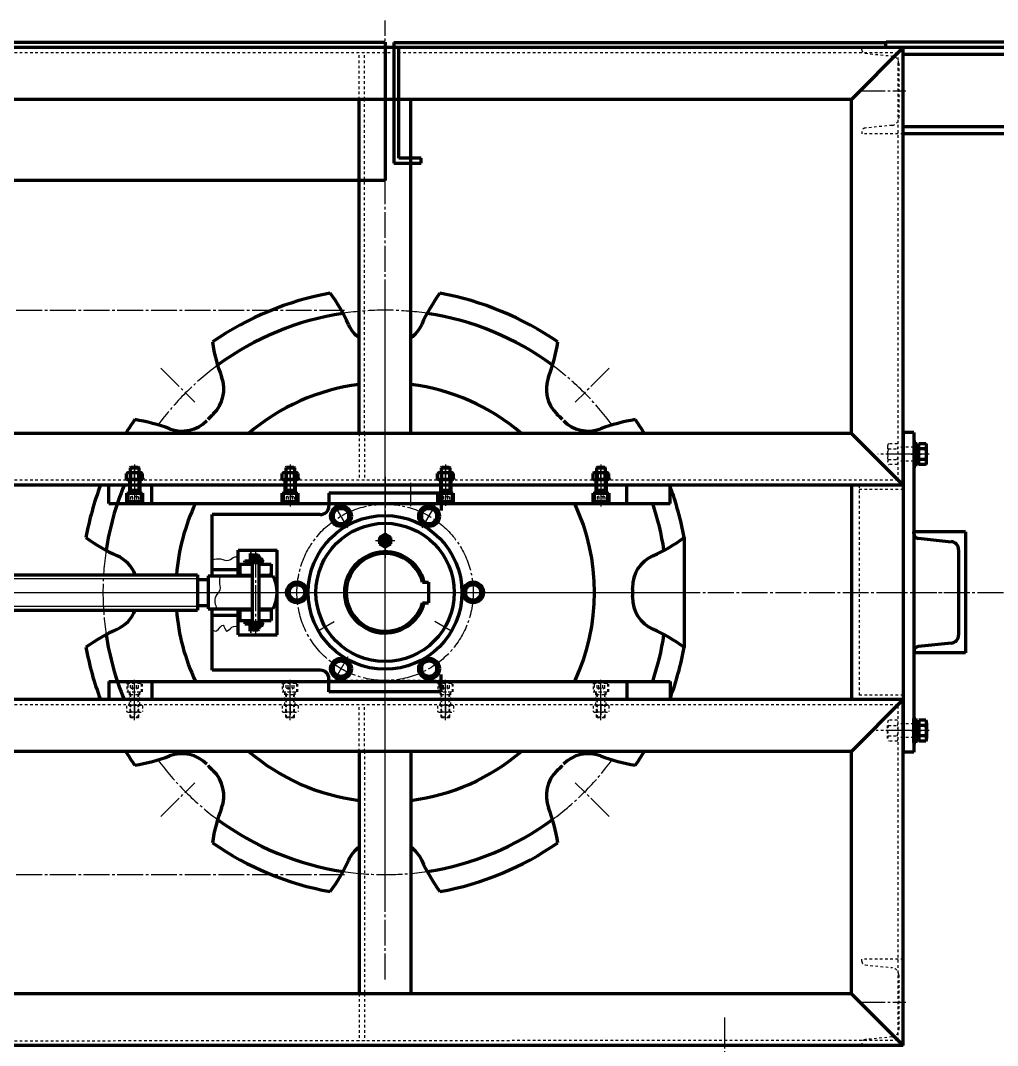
# Model space of a CAD drawing. Header units: millimetres. Extents: x 39335 to 110675, y -13954 to 36506.
# Drawn here: x 76124 to 77255, y 18260 to 19446 of the extents above; entities that cross this region are included whole.
import ezdxf

# ---------------------------------------------------------------- set-up
doc = ezdxf.new("R2010")
doc.units = ezdxf.units.MM
doc.linetypes.add('EB_DASH', pattern=[6, 3, -3])
doc.linetypes.add('EB_DASHDOT', pattern=[39, 30, -3, 3, -3])
for name, color, linetype, lineweight in [('CAXA0', 7, 'Continuous', 70), ('CAXA1', 1, 'EB_DASHDOT', 25), ('CAXA2', 6, 'EB_DASH', 25), ('CAXA3', 7, 'Continuous', 25)]:
    doc.layers.add(name, color=color, linetype=linetype, lineweight=lineweight)

# ---------------------------------------------------------------- blocks, each defined once
blk = doc.blocks.new('CAXBLOCK1', base_point=(11716.2, 1492.6))
at = {"layer": 'CAXA0'}
for p, q in [((11446, 1531), (11446, 1391)), ((11446, 1531), (12016, 1531)), ((12016, 1525), (12016, 1531)), ((11452, 1397), (11452, 1525)), ((12016, 1525), (11452, 1525)), ((11446, 1391), (11478, 1391)), ((11478, 1397), (11452, 1397)), ((11478, 1391), (11478, 1397))]:
    blk.add_line(p, q, dxfattribs=at)
blk = doc.blocks.new('CAXBLOCK2', base_point=(11436, 1525))
at = {"layer": 'CAXA0', "color": 2}
for p, q in [((4932.5, 1531), (11436, 1531)), ((11436, 1531), (11436, 1371)), ((11436, 1371), (5666, 1371))]:
    blk.add_line(p, q, dxfattribs=at)
at = {"layer": 'CAXA2', "color": 2}
blk.add_line((11436, 1525), (4932.5, 1525), dxfattribs=at)
blk = doc.blocks.new('CAXBLOCK6', base_point=(12108, 964.4))
at = {"layer": 'CAXA0'}
for p, q in [((12108, 964.4), (12048, 964.4)), ((12048, 962.7), (12048, 964.4)), ((12108, 964.4), (12108, 824.4)), ((12053.2, 957), (12091.5, 953.1)), ((12100, 943.7), (12100, 845.1)), ((12091.5, 835.6), (12053.2, 831.8)), ((12048, 826), (12048, 824.4)), ((12108, 824.4), (12048, 824.4))]:
    blk.add_line(p, q, dxfattribs=at)
for centre, radius, start, end in [((12053.8, 962.7), 5.8, 180, 264.2894), ((12090.5, 943.7), 9.5, 0, 84.2894), ((12090.5, 845.1), 9.5, 275.7106, 360), ((12053.8, 826), 5.8, 95.7106, 180)]:
    blk.add_arc(centre, radius, start, end, dxfattribs=at)
at = {"layer": 'CAXA1', "linetype": 'EB_DASHDOT', "lineweight": 25}
blk.add_line((12045, 894.4), (12111, 894.4), dxfattribs=at)
blk = doc.blocks.new('CAXBLOCK5', base_point=(11976, 709.4))
at = {"layer": 'CAXA0'}
for p, q in [((12048, 1079.4), (12036, 1079.4)), ((12036, 1079.4), (12036, 709.4)), ((12048, 1079.4), (12048, 709.4)), ((11976, 1018.4), (11976, 770.4)), ((12036, 1018.4), (11976, 1018.4)), ((12036, 770.4), (11976, 770.4)), ((12048, 709.4), (12036, 709.4))]:
    blk.add_line(p, q, dxfattribs=at)
at = {"layer": 'CAXA1', "linetype": 'EB_DASHDOT', "lineweight": 25}
for p, q in [((12058, 1054.4), (12026, 1054.4)), ((12058, 734.4), (12026, 734.4))]:
    blk.add_line(p, q, dxfattribs=at)
at = {"layer": 'CAXA2'}
for p, q in [((12048, 1062.4), (12036, 1062.4)), ((12048, 1046.4), (12036, 1046.4)), ((11985, 1018.4), (11985, 770.4)), ((12036, 1013.4), (11985, 1013.4)), ((12036, 775.4), (11985, 775.4)), ((12048, 742.4), (12036, 742.4)), ((12048, 726.4), (12036, 726.4))]:
    blk.add_line(p, q, dxfattribs=at)
at = {"layer": 'CAXA0'}
blk.add_blockref('CAXBLOCK6', (12108, 964.4), dxfattribs=at)
blk = doc.blocks.new('CAXBLOCK8', base_point=(12048, 1054.4))
at = {"layer": 'CAXA0'}
for p, q in [((12050.5, 1068.4), (12048, 1068.4)), ((12048, 1068.4), (12048, 1040.4)), ((12050.5, 1040.4), (12050.5, 1068.4)), ((12048, 1040.4), (12050.5, 1040.4))]:
    blk.add_line(p, q, dxfattribs=at)
at = {"layer": 'CAXA1', "color": 1, "linetype": 'EB_DASHDOT', "lineweight": 25}
blk.add_line((12045, 1054.4), (12053.5, 1054.4), dxfattribs=at)
blk = doc.blocks.new('CAXBLOCK9', base_point=(12050.5, 1054.4))
at = {"layer": 'CAXA0'}
for p, q in [((12050.5, 1043.7), (12050.5, 1065.1)), ((12050.5, 1065.1), (12054.1, 1065.1)), ((12054.1, 1043.7), (12054.1, 1065.1)), ((12050.5, 1055.3), (12051, 1055.2)), ((12050.5, 1053.5), (12054.1, 1052.5)), ((12051, 1055.2), (12054.1, 1054.4)), ((12050.5, 1043.7), (12054.1, 1043.7))]:
    blk.add_line(p, q, dxfattribs=at)
at = {"layer": 'CAXA1', "linetype": 'EB_DASHDOT', "lineweight": 25}
blk.add_line((12047.5, 1054.4), (12057.1, 1054.4), dxfattribs=at)
blk = doc.blocks.new('CAXBLOCK7', base_point=(12058.1, 1060.5))
at = {"layer": 'CAXA0'}
for p, q in [((12054.1, 1042.3), (12054.1, 1066.5)), ((12062, 1066.5), (12054.1, 1066.5)), ((12062, 1060.5), (12054.1, 1060.5)), ((12062.9, 1045.3), (12062.9, 1063.5)), ((12062, 1048.3), (12054.1, 1048.3)), ((12062, 1042.3), (12054.1, 1042.3))]:
    blk.add_line(p, q, dxfattribs=at)
for centre, radius, start, end in [((12057.3, 1063.5), 5.59, 327.1328, 32.8672), ((12041.9, 1054.4), 21, 343.2213, 16.7787), ((12057.3, 1045.3), 5.59, 327.1328, 32.8672)]:
    blk.add_arc(centre, radius, start, end, dxfattribs=at)
at = {"layer": 'CAXA1', "linetype": 'EB_DASHDOT', "lineweight": 25}
blk.add_line((12065.9, 1054.4), (12021.1, 1054.4), dxfattribs=at)
at = {"layer": 'CAXA0', "linetype": 'EB_DASH', "lineweight": 25}
for name, p in [('CAXBLOCK8', (12048, 1054.4)), ('CAXBLOCK9', (12050.5, 1054.4))]:
    blk.add_blockref(name, p, dxfattribs=at)
blk = doc.blocks.new('CAXBLOCK11', base_point=(12048, 734.4))
at = {"layer": 'CAXA0'}
for p, q in [((12048, 720.4), (12048, 748.4)), ((12048, 748.4), (12050.5, 748.4)), ((12050.5, 748.4), (12050.5, 720.4)), ((12050.5, 720.4), (12048, 720.4))]:
    blk.add_line(p, q, dxfattribs=at)
at = {"layer": 'CAXA1', "color": 1, "linetype": 'EB_DASHDOT', "lineweight": 25}
blk.add_line((12045, 734.4), (12053.5, 734.4), dxfattribs=at)
blk = doc.blocks.new('CAXBLOCK12', base_point=(12050.5, 734.4))
at = {"layer": 'CAXA0'}
for p, q in [((12050.5, 745.1), (12050.5, 723.7)), ((12050.5, 745.1), (12054.1, 745.1)), ((12050.5, 735.3), (12054.1, 736.3)), ((12054.1, 745.1), (12054.1, 723.7)), ((12050.5, 733.5), (12051, 733.6)), ((12050.5, 723.7), (12054.1, 723.7)), ((12051, 733.6), (12054.1, 734.4))]:
    blk.add_line(p, q, dxfattribs=at)
at = {"layer": 'CAXA1', "linetype": 'EB_DASHDOT', "lineweight": 25}
blk.add_line((12047.5, 734.4), (12057.1, 734.4), dxfattribs=at)
blk = doc.blocks.new('CAXBLOCK10', base_point=(12058.1, 728.3))
at = {"layer": 'CAXA0'}
for p, q in [((12054.1, 746.5), (12054.1, 722.3)), ((12062, 746.5), (12054.1, 746.5)), ((12062, 740.5), (12054.1, 740.5)), ((12062.9, 743.5), (12062.9, 725.3)), ((12062, 728.3), (12054.1, 728.3)), ((12062, 722.3), (12054.1, 722.3))]:
    blk.add_line(p, q, dxfattribs=at)
for centre, radius, start, end in [((12057.3, 743.5), 5.59, 327.1328, 32.8672), ((12041.9, 734.4), 21, 343.2213, 16.7787), ((12057.3, 725.3), 5.59, 327.1328, 32.8672)]:
    blk.add_arc(centre, radius, start, end, dxfattribs=at)
at = {"layer": 'CAXA1', "linetype": 'EB_DASHDOT', "lineweight": 25}
blk.add_line((12065.9, 734.4), (12021.1, 734.4), dxfattribs=at)
at = {"layer": 'CAXA0', "linetype": 'EB_DASH', "lineweight": 25}
for name, p in [('CAXBLOCK11', (12048, 734.4)), ('CAXBLOCK12', (12050.5, 734.4))]:
    blk.add_blockref(name, p, dxfattribs=at)
blk = doc.blocks.new('CAXBLOCK4', base_point=(11976, 709.4))
at = {"layer": 'CAXA0', "linetype": 'EB_DASH', "lineweight": 25}
for name, p in [('CAXBLOCK5', (11976, 709.4)), ('CAXBLOCK7', (12058.1, 1060.5)), ('CAXBLOCK10', (12058.1, 728.3))]:
    blk.add_blockref(name, p, dxfattribs=at)
blk = doc.blocks.new('CAXBLOCK3', base_point=(12036, 1054.4))
at = {"layer": 'CAXA0'}
blk.add_blockref('CAXBLOCK4', (11976, 709.4), dxfattribs=at)
blk = doc.blocks.new('CAXBLOCK45', base_point=(11290, 857.9))
at = {"layer": 'CAXA0', "linetype": 'Continuous', "lineweight": 70}
for p, q in [((11273.7, 859.5), (11273.7, 857.9)), ((11273.7, 857.9), (11289.9, 857.9)), ((11282, 856.3), (11288.3, 856.3)), ((11289.9, 857.9), (11291.1, 858.4)), ((11289.9, 857.9), (11291.1, 857.4))]:
    blk.add_line(p, q, dxfattribs=at)
at = {"layer": 'CAXA0'}
for p, q in [((11288.3, 859.5), (11273.7, 859.5)), ((11279.9, 849.4), (11279.9, 855.8)), ((11281.5, 849.4), (11281.5, 855.8)), ((11279.9, 849.4), (11281.5, 849.4))]:
    blk.add_line(p, q, dxfattribs=at)
for radius in [2.1, 0.5]:
    blk.add_arc((11282, 855.8), radius, 90, 180, dxfattribs=at)
at = {"layer": 'CAXA0', "linetype": 'Continuous', "lineweight": 70}
for centre, radius, start, end in [((11288.3, 863.6), 4.15, 270, 294.5133), ((11288.3, 852.1), 4.15, 65.4867, 90), ((11291.6, 857.9), 2.55, 230.7305, 129.2695), ((11291.6, 857.9), 2.55, 230.7305, 129.2695), ((11291.6, 857.9), 0.68, 225, 135)]:
    blk.add_arc(centre, radius, start, end, dxfattribs=at)
at = {"layer": 'CAXA1'}
for p, q in [((11296.1, 857.9), (11289, 857.9)), ((11291.6, 853.3), (11291.6, 862.4))]:
    blk.add_line(p, q, dxfattribs=at)
blk = doc.blocks.new('CAXBLOCK46', base_point=(11290, 930.9))
at = {"layer": 'CAXA0'}
for p, q in [((11279.9, 939.3), (11279.9, 933)), ((11279.9, 939.3), (11281.5, 939.3)), ((11281.5, 939.3), (11281.5, 933)), ((11288.3, 929.3), (11273.7, 929.3))]:
    blk.add_line(p, q, dxfattribs=at)
at = {"layer": 'CAXA0', "linetype": 'Continuous', "lineweight": 70}
for p, q in [((11273.7, 929.3), (11273.7, 930.9)), ((11273.7, 930.9), (11289.9, 930.9)), ((11282, 932.5), (11288.3, 932.5)), ((11289.9, 930.9), (11291.1, 931.4)), ((11289.9, 930.9), (11291.1, 930.4))]:
    blk.add_line(p, q, dxfattribs=at)
at = {"layer": 'CAXA0'}
for radius in [2.1, 0.5]:
    blk.add_arc((11282, 933), radius, 180, 270, dxfattribs=at)
at = {"layer": 'CAXA0', "linetype": 'Continuous', "lineweight": 70}
for centre, radius, start, end in [((11288.3, 936.6), 4.15, 270, 294.5133), ((11288.3, 925.1), 4.15, 65.4867, 90), ((11291.6, 930.9), 2.55, 230.7305, 129.2695), ((11291.6, 930.9), 2.55, 230.7305, 129.2695), ((11291.6, 930.9), 0.68, 225, 135)]:
    blk.add_arc(centre, radius, start, end, dxfattribs=at)
at = {"layer": 'CAXA1'}
for p, q in [((11296.1, 930.9), (11289, 930.9)), ((11291.6, 935.4), (11291.6, 926.3))]:
    blk.add_line(p, q, dxfattribs=at)
blk = doc.blocks.new('CAXBLOCK48', base_point=(11146, 1009.4))
at = {"layer": 'CAXA0'}
for p, q in [((11141.8, 1039.4), (11141, 1038.6)), ((11141, 1038.6), (11151, 1038.6)), ((11141, 1038.6), (11141, 1009.4)), ((11141.8, 1039.4), (11150.3, 1039.4)), ((11150.3, 1039.4), (11151, 1038.6)), ((11151, 1038.6), (11151, 1009.4)), ((11153.9, 1009.4), (11138.1, 1009.4)), ((11138.1, 1009.4), (11138.1, 1001.3)), ((11151, 1012.4), (11141, 1012.4)), ((11153.9, 1001.3), (11153.9, 1009.4)), ((11139.7, 999.8), (11152.3, 999.8))]:
    blk.add_line(p, q, dxfattribs=at)
for centre, start, end in [((11139.7, 1001.3), 180, 270), ((11152.3, 1001.3), 270, 0)]:
    blk.add_arc(centre, 1.57, start, end, dxfattribs=at)
at = {"layer": 'CAXA1'}
blk.add_line((11146, 1042.4), (11146, 996.8), dxfattribs=at)
at = {"layer": 'CAXA2'}
for p, q in [((11141.4, 1004.8), (11146, 1007.4)), ((11141.4, 1004.8), (11141.4, 999.8)), ((11143.7, 1004.8), (11143.7, 999.8)), ((11150.6, 1004.8), (11146, 1007.4)), ((11148.3, 1004.8), (11148.3, 999.8)), ((11150.6, 1004.8), (11150.6, 999.8))]:
    blk.add_line(p, q, dxfattribs=at)
for centre, radius, start, end in [((11142.5, 1002.4), 2.58, 63.4349, 116.5651), ((11146, 996), 9.07, 75.2529, 104.7471), ((11149.5, 1002.4), 2.58, 63.4349, 116.5651)]:
    blk.add_arc(centre, radius, start, end, dxfattribs=at)
at = {"layer": 'CAXA3'}
for p, q in [((11141.8, 1039.4), (11141.8, 1012.4)), ((11150.3, 1039.4), (11150.3, 1012.4)), ((11141.8, 1012.4), (11141, 1011.1)), ((11150.3, 1012.4), (11151, 1011.1))]:
    blk.add_line(p, q, dxfattribs=at)
blk = doc.blocks.new('CAXBLOCK49', base_point=(11146, 1024.9))
at = {"layer": 'CAXA0'}
for p, q in [((11136.8, 1025.6), (11136.8, 1032.2)), ((11152.9, 1032.9), (11139.1, 1032.9)), ((11141.4, 1032.2), (11141.4, 1025.6)), ((11150.6, 1032.2), (11150.6, 1025.6)), ((11155.2, 1025.6), (11155.2, 1032.2)), ((11152.9, 1024.9), (11139.1, 1024.9))]:
    blk.add_line(p, q, dxfattribs=at)
for centre, radius, start, end in [((11139.1, 1028.9), 4.02, 54.97, 125.03), ((11146, 1017.9), 15, 72.0661, 107.9339), ((11152.9, 1028.9), 4.02, 54.97, 125.03), ((11139.1, 1028.9), 4.02, 234.97, 305.03), ((11146, 1039.9), 15, 252.0661, 287.9339), ((11152.9, 1028.9), 4.02, 234.97, 305.03)]:
    blk.add_arc(centre, radius, start, end, dxfattribs=at)
at = {"layer": 'CAXA1', "linetype": 'EB_DASHDOT', "lineweight": 25}
blk.add_line((11146, 1024.2), (11146, 1035.9), dxfattribs=at)
blk = doc.blocks.new('CAXBLOCK50', base_point=(11326, 1009.4))
at = {"layer": 'CAXA0'}
for p, q in [((11321.8, 1039.4), (11321, 1038.6)), ((11321, 1038.6), (11331, 1038.6)), ((11321, 1038.6), (11321, 1009.4)), ((11321.8, 1039.4), (11330.3, 1039.4)), ((11330.3, 1039.4), (11331, 1038.6)), ((11331, 1038.6), (11331, 1009.4)), ((11333.9, 1009.4), (11318.1, 1009.4)), ((11318.1, 1009.4), (11318.1, 1001.3)), ((11331, 1012.4), (11321, 1012.4)), ((11333.9, 1001.3), (11333.9, 1009.4)), ((11319.7, 999.8), (11332.3, 999.8))]:
    blk.add_line(p, q, dxfattribs=at)
for centre, start, end in [((11319.7, 1001.3), 180, 270), ((11332.3, 1001.3), 270, 0)]:
    blk.add_arc(centre, 1.57, start, end, dxfattribs=at)
at = {"layer": 'CAXA1'}
blk.add_line((11326, 1042.4), (11326, 996.8), dxfattribs=at)
at = {"layer": 'CAXA2'}
for p, q in [((11321.4, 1004.8), (11326, 1007.4)), ((11321.4, 1004.8), (11321.4, 999.8)), ((11323.7, 1004.8), (11323.7, 999.8)), ((11330.6, 1004.8), (11326, 1007.4)), ((11328.3, 1004.8), (11328.3, 999.8)), ((11330.6, 1004.8), (11330.6, 999.8))]:
    blk.add_line(p, q, dxfattribs=at)
for centre, radius, start, end in [((11322.5, 1002.4), 2.58, 63.4349, 116.5651), ((11326, 996), 9.07, 75.2529, 104.7471), ((11329.5, 1002.4), 2.58, 63.4349, 116.5651)]:
    blk.add_arc(centre, radius, start, end, dxfattribs=at)
at = {"layer": 'CAXA3'}
for p, q in [((11321.8, 1039.4), (11321.8, 1012.4)), ((11330.3, 1039.4), (11330.3, 1012.4)), ((11321.8, 1012.4), (11321, 1011.1)), ((11330.3, 1012.4), (11331, 1011.1))]:
    blk.add_line(p, q, dxfattribs=at)
blk = doc.blocks.new('CAXBLOCK51', base_point=(11326, 1024.9))
at = {"layer": 'CAXA0'}
for p, q in [((11316.8, 1025.6), (11316.8, 1032.2)), ((11332.9, 1032.9), (11319.1, 1032.9)), ((11321.4, 1032.2), (11321.4, 1025.6)), ((11330.6, 1032.2), (11330.6, 1025.6)), ((11335.2, 1025.6), (11335.2, 1032.2)), ((11332.9, 1024.9), (11319.1, 1024.9))]:
    blk.add_line(p, q, dxfattribs=at)
for centre, radius, start, end in [((11319.1, 1028.9), 4.02, 54.97, 125.03), ((11326, 1017.9), 15, 72.0661, 107.9339), ((11332.9, 1028.9), 4.02, 54.97, 125.03), ((11319.1, 1028.9), 4.02, 234.97, 305.03), ((11326, 1039.9), 15, 252.0661, 287.9339), ((11332.9, 1028.9), 4.02, 234.97, 305.03)]:
    blk.add_arc(centre, radius, start, end, dxfattribs=at)
at = {"layer": 'CAXA1', "linetype": 'EB_DASHDOT', "lineweight": 25}
blk.add_line((11326, 1024.2), (11326, 1035.9), dxfattribs=at)
blk = doc.blocks.new('CAXBLOCK52', base_point=(11506, 1009.4))
at = {"layer": 'CAXA0'}
for p, q in [((11501.8, 1039.4), (11501, 1038.6)), ((11501, 1038.6), (11511, 1038.6)), ((11501, 1038.6), (11501, 1009.4)), ((11501.8, 1039.4), (11510.3, 1039.4)), ((11510.3, 1039.4), (11511, 1038.6)), ((11511, 1038.6), (11511, 1009.4)), ((11513.9, 1009.4), (11498.1, 1009.4)), ((11498.1, 1009.4), (11498.1, 1001.3)), ((11511, 1012.4), (11501, 1012.4)), ((11513.9, 1001.3), (11513.9, 1009.4)), ((11499.7, 999.8), (11512.3, 999.8))]:
    blk.add_line(p, q, dxfattribs=at)
for centre, start, end in [((11499.7, 1001.3), 180, 270), ((11512.3, 1001.3), 270, 0)]:
    blk.add_arc(centre, 1.57, start, end, dxfattribs=at)
at = {"layer": 'CAXA1'}
blk.add_line((11506, 1042.4), (11506, 996.8), dxfattribs=at)
at = {"layer": 'CAXA2'}
for p, q in [((11501.4, 1004.8), (11506, 1007.4)), ((11501.4, 1004.8), (11501.4, 999.8)), ((11503.7, 1004.8), (11503.7, 999.8)), ((11510.6, 1004.8), (11506, 1007.4)), ((11508.3, 1004.8), (11508.3, 999.8)), ((11510.6, 1004.8), (11510.6, 999.8))]:
    blk.add_line(p, q, dxfattribs=at)
for centre, radius, start, end in [((11502.5, 1002.4), 2.58, 63.4349, 116.5651), ((11506, 996), 9.07, 75.2529, 104.7471), ((11509.5, 1002.4), 2.58, 63.4349, 116.5651)]:
    blk.add_arc(centre, radius, start, end, dxfattribs=at)
at = {"layer": 'CAXA3'}
for p, q in [((11501.8, 1039.4), (11501.8, 1012.4)), ((11510.3, 1039.4), (11510.3, 1012.4)), ((11501.8, 1012.4), (11501, 1011.1)), ((11510.3, 1012.4), (11511, 1011.1))]:
    blk.add_line(p, q, dxfattribs=at)
blk = doc.blocks.new('CAXBLOCK53', base_point=(11506, 1024.9))
at = {"layer": 'CAXA0'}
for p, q in [((11496.8, 1025.6), (11496.8, 1032.2)), ((11512.9, 1032.9), (11499.1, 1032.9)), ((11501.4, 1032.2), (11501.4, 1025.6)), ((11510.6, 1032.2), (11510.6, 1025.6)), ((11515.2, 1025.6), (11515.2, 1032.2)), ((11512.9, 1024.9), (11499.1, 1024.9))]:
    blk.add_line(p, q, dxfattribs=at)
for centre, radius, start, end in [((11499.1, 1028.9), 4.02, 54.97, 125.03), ((11506, 1017.9), 15, 72.0661, 107.9339), ((11512.9, 1028.9), 4.02, 54.97, 125.03), ((11499.1, 1028.9), 4.02, 234.97, 305.03), ((11506, 1039.9), 15, 252.0661, 287.9339), ((11512.9, 1028.9), 4.02, 234.97, 305.03)]:
    blk.add_arc(centre, radius, start, end, dxfattribs=at)
at = {"layer": 'CAXA1', "linetype": 'EB_DASHDOT', "lineweight": 25}
blk.add_line((11506, 1024.2), (11506, 1035.9), dxfattribs=at)
blk = doc.blocks.new('CAXBLOCK54', base_point=(11686, 1009.4))
at = {"layer": 'CAXA0'}
for p, q in [((11681.8, 1039.4), (11681, 1038.6)), ((11681, 1038.6), (11691, 1038.6)), ((11681, 1038.6), (11681, 1009.4)), ((11681.8, 1039.4), (11690.3, 1039.4)), ((11690.3, 1039.4), (11691, 1038.6)), ((11691, 1038.6), (11691, 1009.4)), ((11693.9, 1009.4), (11678.1, 1009.4)), ((11678.1, 1009.4), (11678.1, 1001.3)), ((11691, 1012.4), (11681, 1012.4)), ((11693.9, 1001.3), (11693.9, 1009.4)), ((11679.7, 999.8), (11692.3, 999.8))]:
    blk.add_line(p, q, dxfattribs=at)
for centre, start, end in [((11679.7, 1001.3), 180, 270), ((11692.3, 1001.3), 270, 0)]:
    blk.add_arc(centre, 1.57, start, end, dxfattribs=at)
at = {"layer": 'CAXA1'}
blk.add_line((11686, 1042.4), (11686, 996.8), dxfattribs=at)
at = {"layer": 'CAXA2'}
for p, q in [((11681.4, 1004.8), (11686, 1007.4)), ((11681.4, 1004.8), (11681.4, 999.8)), ((11683.7, 1004.8), (11683.7, 999.8)), ((11690.6, 1004.8), (11686, 1007.4)), ((11688.3, 1004.8), (11688.3, 999.8)), ((11690.6, 1004.8), (11690.6, 999.8))]:
    blk.add_line(p, q, dxfattribs=at)
for centre, radius, start, end in [((11682.5, 1002.4), 2.58, 63.4349, 116.5651), ((11686, 996), 9.07, 75.2529, 104.7471), ((11689.5, 1002.4), 2.58, 63.4349, 116.5651)]:
    blk.add_arc(centre, radius, start, end, dxfattribs=at)
at = {"layer": 'CAXA3'}
for p, q in [((11681.8, 1039.4), (11681.8, 1012.4)), ((11690.3, 1039.4), (11690.3, 1012.4)), ((11681.8, 1012.4), (11681, 1011.1)), ((11690.3, 1012.4), (11691, 1011.1))]:
    blk.add_line(p, q, dxfattribs=at)
blk = doc.blocks.new('CAXBLOCK55', base_point=(11686, 1024.9))
at = {"layer": 'CAXA0'}
for p, q in [((11676.8, 1025.6), (11676.8, 1032.2)), ((11692.9, 1032.9), (11679.1, 1032.9)), ((11681.4, 1032.2), (11681.4, 1025.6)), ((11690.6, 1032.2), (11690.6, 1025.6)), ((11695.2, 1025.6), (11695.2, 1032.2)), ((11692.9, 1024.9), (11679.1, 1024.9))]:
    blk.add_line(p, q, dxfattribs=at)
for centre, radius, start, end in [((11679.1, 1028.9), 4.02, 54.97, 125.03), ((11686, 1017.9), 15, 72.0661, 107.9339), ((11692.9, 1028.9), 4.02, 54.97, 125.03), ((11679.1, 1028.9), 4.02, 234.97, 305.03), ((11686, 1039.9), 15, 252.0661, 287.9339), ((11692.9, 1028.9), 4.02, 234.97, 305.03)]:
    blk.add_arc(centre, radius, start, end, dxfattribs=at)
at = {"layer": 'CAXA1', "linetype": 'EB_DASHDOT', "lineweight": 25}
blk.add_line((11686, 1024.2), (11686, 1035.9), dxfattribs=at)
blk = doc.blocks.new('CAXBLOCK47', base_point=(11116, 997.4))
at = {"layer": 'CAXA0', "linetype": 'Continuous', "lineweight": 25}
for points in [[(11135.8, 1024.9), (11136.2, 1024.9), (11136.8, 1025.6), (11136.8, 1026.1)], [(11139.1, 1024.9), (11136.2, 1024.9), (11136.8, 1025.6), (11137.9, 1025.1)], [(11152.9, 1024.9), (11155.8, 1024.9), (11155.2, 1025.6), (11154.1, 1025.1)], [(11156.2, 1024.9), (11155.8, 1024.9), (11155.2, 1025.6), (11155.2, 1026.1)], [(11315.6, 1024.9), (11316.2, 1024.9), (11316.8, 1025.6), (11316.8, 1026.5)], [(11319.1, 1024.9), (11316.2, 1024.9), (11316.8, 1025.6), (11317.9, 1025.1)], [(11332.9, 1024.9), (11335.8, 1024.9), (11335.2, 1025.6), (11334.1, 1025.1)], [(11336.4, 1024.9), (11335.8, 1024.9), (11335.2, 1025.6), (11335.2, 1026.5)], [(11495.8, 1024.9), (11496.2, 1024.9), (11496.8, 1025.6), (11496.8, 1026.2)], [(11499.1, 1024.9), (11496.2, 1024.9), (11496.8, 1025.6), (11497.9, 1025.1)], [(11512.9, 1024.9), (11515.8, 1024.9), (11515.2, 1025.6), (11514.1, 1025.1)], [(11516.2, 1024.9), (11515.8, 1024.9), (11515.2, 1025.6), (11515.2, 1026.2)], [(11675.6, 1024.9), (11676.2, 1024.9), (11676.8, 1025.6), (11676.8, 1026.5)], [(11679.1, 1024.9), (11676.2, 1024.9), (11676.8, 1025.6), (11677.9, 1025.1)], [(11692.9, 1024.9), (11695.8, 1024.9), (11695.2, 1025.6), (11694.1, 1025.1)], [(11696.4, 1024.9), (11695.8, 1024.9), (11695.2, 1025.6), (11695.2, 1026.5)]]:
    blk.add_hatch(color=256, dxfattribs=at).paths.add_polyline_path(points, flags=0)
at = {"layer": 'CAXA0'}
for p, q in [((11136.8, 1026.1), (11135.8, 1024.9)), ((11140, 1024.9), (11140, 1009.4)), ((11152, 1024.9), (11152, 1009.4)), ((11155.2, 1026.1), (11156.2, 1024.9)), ((11316.8, 1026.5), (11315.6, 1024.9)), ((11320, 1024.9), (11320, 1009.4)), ((11332, 1024.9), (11332, 1009.4)), ((11335.2, 1026.5), (11336.4, 1024.9)), ((11496.8, 1026.2), (11495.8, 1024.9)), ((11500, 1024.9), (11500, 1009.4)), ((11512, 1024.9), (11512, 1009.4)), ((11515.2, 1026.2), (11516.2, 1024.9)), ((11676.8, 1026.5), (11675.6, 1024.9)), ((11680, 1024.9), (11680, 1009.4)), ((11692, 1024.9), (11692, 1009.4)), ((11695.2, 1026.5), (11696.4, 1024.9)), ((11137, 1009.4), (11155, 1009.4)), ((11137, 997.4), (11137, 1009.4)), ((11155, 1009.4), (11155, 997.4)), ((11317, 1009.4), (11335, 1009.4)), ((11317, 997.4), (11317, 1009.4)), ((11335, 1009.4), (11335, 997.4)), ((11497, 1009.4), (11515, 1009.4)), ((11497, 997.4), (11497, 1009.4)), ((11515, 1009.4), (11515, 997.4)), ((11677, 1009.4), (11695, 1009.4)), ((11677, 997.4), (11677, 1009.4)), ((11695, 1009.4), (11695, 997.4))]:
    blk.add_line(p, q, dxfattribs=at)
at = {"layer": 'CAXA1'}
for p, q in [((11146, 1042.4), (11146, 996.8)), ((11146, 746.4), (11146, 792)), ((11326, 746.4), (11326, 792)), ((11506, 746.4), (11506, 792)), ((11686, 746.4), (11686, 792))]:
    blk.add_line(p, q, dxfattribs=at)
at = {"layer": 'CAXA1', "linetype": 'EB_DASHDOT', "lineweight": 25}
for p, q in [((11146, 1024.2), (11146, 1035.9)), ((11146, 1031.4), (11146, 995.4)), ((11326, 1027.9), (11326, 993.9)), ((11506, 1027.9), (11506, 994.5)), ((11686, 1027.9), (11686, 993.7)), ((11146, 757.4), (11146, 793.4)), ((11326, 757.4), (11326, 793.4)), ((11506, 757.4), (11506, 793.4)), ((11686, 757.4), (11686, 793.4)), ((11146, 764.6), (11146, 752.9)), ((11326, 764.6), (11326, 752.9)), ((11506, 764.6), (11506, 752.9)), ((11686, 764.6), (11686, 752.9))]:
    blk.add_line(p, q, dxfattribs=at)
at = {"layer": 'CAXA2', "color": 4}
for p, q in [((11137, 791.4), (11137, 779.4)), ((11138.1, 787.5), (11138.1, 779.4)), ((11152.3, 789), (11139.7, 789)), ((11153.9, 779.4), (11153.9, 787.5)), ((11155, 779.4), (11155, 791.4)), ((11317, 791.4), (11317, 779.4)), ((11318.1, 787.5), (11318.1, 779.4)), ((11332.3, 789), (11319.7, 789)), ((11333.9, 779.4), (11333.9, 787.5)), ((11335, 779.4), (11335, 791.4)), ((11497, 791.4), (11497, 779.4)), ((11498.1, 787.5), (11498.1, 779.4)), ((11512.3, 789), (11499.7, 789)), ((11513.9, 779.4), (11513.9, 787.5)), ((11515, 779.4), (11515, 791.4)), ((11677, 791.4), (11677, 779.4)), ((11678.1, 787.5), (11678.1, 779.4)), ((11692.3, 789), (11679.7, 789)), ((11693.9, 779.4), (11693.9, 787.5)), ((11695, 779.4), (11695, 791.4)), ((11137, 779.4), (11155, 779.4)), ((11138.1, 779.4), (11153.9, 779.4)), ((11140, 763.9), (11140, 779.4)), ((11141, 750.1), (11141, 779.4)), ((11141.8, 776.4), (11141, 777.7)), ((11141, 776.4), (11151, 776.4)), ((11141.8, 749.4), (11141.8, 776.4)), ((11150.3, 776.4), (11151, 777.7)), ((11150.3, 749.4), (11150.3, 776.4)), ((11151, 750.1), (11151, 779.4)), ((11152, 763.9), (11152, 779.4)), ((11317, 779.4), (11335, 779.4)), ((11318.1, 779.4), (11333.9, 779.4)), ((11320, 763.9), (11320, 779.4)), ((11321, 750.1), (11321, 779.4)), ((11321.8, 776.4), (11321, 777.7)), ((11321, 776.4), (11331, 776.4)), ((11321.8, 749.4), (11321.8, 776.4)), ((11330.3, 776.4), (11331, 777.7)), ((11330.3, 749.4), (11330.3, 776.4)), ((11331, 750.1), (11331, 779.4)), ((11332, 763.9), (11332, 779.4)), ((11497, 779.4), (11515, 779.4)), ((11498.1, 779.4), (11513.9, 779.4)), ((11500, 763.9), (11500, 779.4)), ((11501, 750.1), (11501, 779.4)), ((11501.8, 776.4), (11501, 777.7)), ((11501, 776.4), (11511, 776.4)), ((11501.8, 749.4), (11501.8, 776.4)), ((11510.3, 776.4), (11511, 777.7)), ((11510.3, 749.4), (11510.3, 776.4)), ((11511, 750.1), (11511, 779.4)), ((11512, 763.9), (11512, 779.4)), ((11677, 779.4), (11695, 779.4)), ((11678.1, 779.4), (11693.9, 779.4)), ((11680, 763.9), (11680, 779.4)), ((11681, 750.1), (11681, 779.4)), ((11681.8, 776.4), (11681, 777.7)), ((11681, 776.4), (11691, 776.4)), ((11681.8, 749.4), (11681.8, 776.4)), ((11690.3, 776.4), (11691, 777.7)), ((11690.3, 749.4), (11690.3, 776.4)), ((11691, 750.1), (11691, 779.4)), ((11692, 763.9), (11692, 779.4)), ((11136.8, 763.2), (11136.8, 756.6)), ((11139.1, 763.9), (11152.9, 763.9)), ((11141.4, 756.6), (11141.4, 763.2)), ((11150.6, 756.6), (11150.6, 763.2)), ((11155.2, 763.2), (11155.2, 756.6)), ((11316.8, 763.2), (11316.8, 756.6)), ((11319.1, 763.9), (11332.9, 763.9)), ((11321.4, 756.6), (11321.4, 763.2)), ((11330.6, 756.6), (11330.6, 763.2)), ((11335.2, 763.2), (11335.2, 756.6)), ((11496.8, 763.2), (11496.8, 756.6)), ((11499.1, 763.9), (11512.9, 763.9)), ((11501.4, 756.6), (11501.4, 763.2)), ((11510.6, 756.6), (11510.6, 763.2)), ((11515.2, 763.2), (11515.2, 756.6)), ((11676.8, 763.2), (11676.8, 756.6)), ((11679.1, 763.9), (11692.9, 763.9)), ((11681.4, 756.6), (11681.4, 763.2)), ((11690.6, 756.6), (11690.6, 763.2)), ((11695.2, 763.2), (11695.2, 756.6)), ((11139.1, 755.9), (11152.9, 755.9)), ((11151, 750.1), (11141, 750.1)), ((11141.8, 749.4), (11141, 750.1)), ((11150.3, 749.4), (11141.8, 749.4)), ((11150.3, 749.4), (11151, 750.1)), ((11319.1, 755.9), (11332.9, 755.9)), ((11331, 750.1), (11321, 750.1)), ((11321.8, 749.4), (11321, 750.1)), ((11330.3, 749.4), (11321.8, 749.4)), ((11330.3, 749.4), (11331, 750.1)), ((11499.1, 755.9), (11512.9, 755.9)), ((11511, 750.1), (11501, 750.1)), ((11501.8, 749.4), (11501, 750.1)), ((11510.3, 749.4), (11501.8, 749.4)), ((11510.3, 749.4), (11511, 750.1)), ((11679.1, 755.9), (11692.9, 755.9)), ((11691, 750.1), (11681, 750.1)), ((11681.8, 749.4), (11681, 750.1)), ((11690.3, 749.4), (11681.8, 749.4)), ((11690.3, 749.4), (11691, 750.1))]:
    blk.add_line(p, q, dxfattribs=at)
at = {"layer": 'CAXA2'}
for p, q in [((11141.4, 784), (11141.4, 789)), ((11141.4, 784), (11146, 781.4)), ((11143.7, 784), (11143.7, 789)), ((11150.6, 784), (11146, 781.4)), ((11148.3, 784), (11148.3, 789)), ((11150.6, 784), (11150.6, 789)), ((11321.4, 784), (11321.4, 789)), ((11321.4, 784), (11326, 781.4)), ((11323.7, 784), (11323.7, 789)), ((11330.6, 784), (11326, 781.4)), ((11328.3, 784), (11328.3, 789)), ((11330.6, 784), (11330.6, 789)), ((11501.4, 784), (11501.4, 789)), ((11501.4, 784), (11506, 781.4)), ((11503.7, 784), (11503.7, 789)), ((11510.6, 784), (11506, 781.4)), ((11508.3, 784), (11508.3, 789)), ((11510.6, 784), (11510.6, 789)), ((11681.4, 784), (11681.4, 789)), ((11681.4, 784), (11686, 781.4)), ((11683.7, 784), (11683.7, 789)), ((11690.6, 784), (11686, 781.4)), ((11688.3, 784), (11688.3, 789)), ((11690.6, 784), (11690.6, 789))]:
    blk.add_line(p, q, dxfattribs=at)
at = {"layer": 'CAXA2', "color": 4}
for centre, radius, start, end in [((11139.7, 787.5), 1.57, 90, 180), ((11152.3, 787.5), 1.57, 0, 90), ((11319.7, 787.5), 1.57, 90, 180), ((11332.3, 787.5), 1.57, 0, 90), ((11499.7, 787.5), 1.57, 90, 180), ((11512.3, 787.5), 1.57, 0, 90), ((11679.7, 787.5), 1.57, 90, 180), ((11692.3, 787.5), 1.57, 0, 90), ((11139.1, 759.9), 4.02, 54.97, 125.03), ((11146, 748.9), 15, 72.0661, 107.9339), ((11152.9, 759.9), 4.02, 54.97, 125.03), ((11319.1, 759.9), 4.02, 54.97, 125.03), ((11326, 748.9), 15, 72.0661, 107.9339), ((11332.9, 759.9), 4.02, 54.97, 125.03), ((11499.1, 759.9), 4.02, 54.97, 125.03), ((11506, 748.9), 15, 72.0661, 107.9339), ((11512.9, 759.9), 4.02, 54.97, 125.03), ((11679.1, 759.9), 4.02, 54.97, 125.03), ((11686, 748.9), 15, 72.0661, 107.9339), ((11692.9, 759.9), 4.02, 54.97, 125.03), ((11139.1, 759.9), 4.02, 234.97, 305.03), ((11146, 770.9), 15, 252.0661, 287.9339), ((11152.9, 759.9), 4.02, 234.97, 305.03), ((11319.1, 759.9), 4.02, 234.97, 305.03), ((11326, 770.9), 15, 252.0661, 287.9339), ((11332.9, 759.9), 4.02, 234.97, 305.03), ((11499.1, 759.9), 4.02, 234.97, 305.03), ((11506, 770.9), 15, 252.0661, 287.9339), ((11512.9, 759.9), 4.02, 234.97, 305.03), ((11679.1, 759.9), 4.02, 234.97, 305.03), ((11686, 770.9), 15, 252.0661, 287.9339), ((11692.9, 759.9), 4.02, 234.97, 305.03)]:
    blk.add_arc(centre, radius, start, end, dxfattribs=at)
at = {"layer": 'CAXA2'}
for centre, radius, start, end in [((11142.5, 786.3), 2.58, 243.4349, 296.5651), ((11146, 792.8), 9.07, 255.2529, 284.7471), ((11149.5, 786.3), 2.58, 243.4349, 296.5651), ((11322.5, 786.3), 2.58, 243.4349, 296.5651), ((11326, 792.8), 9.07, 255.2529, 284.7471), ((11329.5, 786.3), 2.58, 243.4349, 296.5651), ((11502.5, 786.3), 2.58, 243.4349, 296.5651), ((11506, 792.8), 9.07, 255.2529, 284.7471), ((11509.5, 786.3), 2.58, 243.4349, 296.5651), ((11682.5, 786.3), 2.58, 243.4349, 296.5651), ((11686, 792.8), 9.07, 255.2529, 284.7471), ((11689.5, 786.3), 2.58, 243.4349, 296.5651)]:
    blk.add_arc(centre, radius, start, end, dxfattribs=at)
at = {"layer": 'CAXA3', "linetype": 'Continuous', "lineweight": 25}
for p, q in [((11136.8, 1025.6), (11136.2, 1024.9)), ((11155.2, 1025.6), (11155.8, 1024.9)), ((11316.8, 1025.6), (11316.2, 1024.9)), ((11335.2, 1025.6), (11335.8, 1024.9)), ((11496.8, 1025.6), (11496.2, 1024.9)), ((11515.2, 1025.6), (11515.8, 1024.9)), ((11676.8, 1025.6), (11676.2, 1024.9)), ((11695.2, 1025.6), (11695.8, 1024.9))]:
    blk.add_line(p, q, dxfattribs=at)
at = {"layer": 'CAXA0', "linetype": 'Continuous', "lineweight": 25}
for name, p in [('CAXBLOCK49', (11146, 1024.9)), ('CAXBLOCK51', (11326, 1024.9)), ('CAXBLOCK53', (11506, 1024.9)), ('CAXBLOCK55', (11686, 1024.9))]:
    blk.add_blockref(name, p, dxfattribs=at)
at = {"layer": 'CAXA0'}
for name, p in [('CAXBLOCK48', (11146, 1009.4)), ('CAXBLOCK50', (11326, 1009.4)), ('CAXBLOCK52', (11506, 1009.4)), ('CAXBLOCK54', (11686, 1009.4))]:
    blk.add_blockref(name, p, dxfattribs=at)
blk = doc.blocks.new('CAXBLOCK34', base_point=(-8741, 6119.1))
at = {"layer": 'CAXA0'}
for p, q in [((12036, 1525), (10836, 1525)), ((11976, 1465), (12036, 1525)), ((12036, 1018.4), (12036, 1525)), ((11976, 1465), (10896, 1465)), ((11406, 1078.4), (11406, 1465)), ((11466, 1078.4), (11466, 1465)), ((11976, 1078.4), (11976, 1465)), ((11976, 1078.4), (10896, 1078.4)), ((11976, 1078.4), (12036, 1018.4)), ((12036, 1018.4), (10896, 1018.4)), ((11116, 997.4), (11116, 1018.4)), ((11501, 1009.4), (11371, 1009.4)), ((11371, 1009.4), (11371, 994.4)), ((11501, 1009.4), (11501, 989.3)), ((11716, 997.4), (11716, 1018.4)), ((11116, 997.4), (11716, 997.4)), ((11385, 993.1), (11376, 987.9)), ((11376, 987.9), (11376, 977.5)), ((11394, 987.9), (11385, 993.1)), ((11394, 977.5), (11394, 987.9)), ((11487, 993.1), (11478, 987.9)), ((11478, 987.9), (11478, 977.5)), ((11496, 987.9), (11487, 993.1)), ((11496, 977.5), (11496, 987.9)), ((11361, 984.4), (11236, 984.4)), ((11236, 913.4), (11236, 984.4)), ((11376, 977.5), (11385, 972.3)), ((11385, 972.3), (11394, 977.5)), ((11478, 977.5), (11487, 972.3)), ((11487, 972.3), (11496, 977.5)), ((11436, 961.9), (11429.5, 958.1)), ((11442.5, 958.1), (11436, 961.9)), ((11429.5, 958.1), (11429.5, 950.6)), ((11429.5, 950.6), (11436, 946.9)), ((11436, 946.9), (11442.5, 950.6)), ((11442.5, 950.6), (11442.5, 958.1)), ((11782.4, 958), (11782.4, 830.8)), ((11266, 943.4), (11311, 943.4)), ((11266, 913.4), (11266, 943.4)), ((11282, 936.9), (11283, 937.9)), ((11283, 937.9), (11289, 937.9)), ((11289, 937.9), (11290, 936.9)), ((11311, 845.4), (11311, 943.4)), ((11268, 926.9), (11268, 913.4)), ((11268, 926.9), (11282, 926.9)), ((11282, 936.9), (11290, 936.9)), ((11282, 936.9), (11282, 851.9)), ((11282, 932.9), (11290, 932.9)), ((11282, 928.9), (11290, 928.9)), ((11290, 936.9), (11290, 851.9)), ((11290, 926.9), (11304, 926.9)), ((11304, 926.9), (11304, 913.4)), ((10617.1, 914.9), (11219, 914.9)), ((11219, 914.9), (11219, 873.9)), ((11236, 920.9), (11266, 920.9)), ((11269.5, 914.4), (11268, 915.9)), ((11269.5, 914.4), (11269.5, 913.4)), ((11269.5, 914.4), (11282, 914.4)), ((11290, 914.4), (11302.5, 914.4)), ((11302.5, 914.4), (11304, 915.9)), ((11302.5, 914.4), (11302.5, 913.4)), ((11219, 909.4), (11231, 909.4)), ((11231, 913.4), (11282, 913.4)), ((11231, 913.4), (11231, 875.4)), ((11290, 913.4), (11306, 913.4)), ((11334, 904.8), (11325, 899.6)), ((11343, 899.6), (11334, 904.8)), ((11479.2, 906.4), (11486.4, 906.4)), ((11486.4, 906.4), (11486.4, 882.4)), ((11538, 904.8), (11529, 899.6)), ((11547, 899.6), (11538, 904.8)), ((11325, 899.6), (11325, 889.2)), ((11343, 889.2), (11343, 899.6)), ((11529, 899.6), (11529, 889.2)), ((11547, 889.2), (11547, 899.6)), ((11219, 879.4), (11231, 879.4)), ((11325, 889.2), (11334, 884)), ((11334, 884), (11343, 889.2)), ((11479.2, 882.4), (11486.4, 882.4)), ((11529, 889.2), (11538, 884)), ((11538, 884), (11547, 889.2)), ((10617.1, 873.9), (11219, 873.9)), ((11231, 875.4), (11282, 875.4)), ((11236, 804.4), (11236, 875.4)), ((11236, 867.9), (11266, 867.9)), ((11266, 845.4), (11266, 875.4)), ((11268, 875.4), (11268, 861.9)), ((11269.5, 874.4), (11268, 872.9)), ((11269.5, 875.4), (11269.5, 874.4)), ((11269.5, 874.4), (11282, 874.4)), ((11290, 875.4), (11306, 875.4)), ((11290, 874.4), (11302.5, 874.4)), ((11302.5, 875.4), (11302.5, 874.4)), ((11302.5, 874.4), (11304, 872.9)), ((11304, 875.4), (11304, 861.9)), ((11268, 861.9), (11282, 861.9)), ((11282, 859.9), (11290, 859.9)), ((11282, 855.9), (11290, 855.9)), ((11290, 861.9), (11304, 861.9)), ((11266, 845.4), (11311, 845.4)), ((11283, 850.9), (11282, 851.9)), ((11282, 851.9), (11290, 851.9)), ((11283, 850.9), (11289, 850.9)), ((11289, 850.9), (11290, 851.9)), ((11385, 816.4), (11376, 811.3)), ((11376, 811.3), (11376, 800.9)), ((11394, 811.3), (11385, 816.4)), ((11394, 800.9), (11394, 811.3)), ((11487, 816.4), (11478, 811.3)), ((11478, 811.3), (11478, 800.9)), ((11496, 811.3), (11487, 816.4)), ((11496, 800.9), (11496, 811.3)), ((11361, 804.4), (11236, 804.4)), ((11376, 800.9), (11385, 795.7)), ((11385, 795.7), (11394, 800.9)), ((11478, 800.9), (11487, 795.7)), ((11487, 795.7), (11496, 800.9)), ((11501, 779.4), (11501, 799.5)), ((11116, 791.4), (11116, 770.4)), ((11116, 791.4), (11716, 791.4)), ((11166, 791.4), (11371, 791.4)), ((11166, 791.4), (11166, 770.4)), ((11371, 779.4), (11371, 794.4)), ((11501, 791.4), (11766, 791.4)), ((11716, 791.4), (11716, 770.4)), ((11766, 791.4), (11766, 770.4)), ((11501, 779.4), (11371, 779.4)), ((12036, 770.4), (10896, 770.4)), ((11766, 770.4), (11166, 770.4)), ((12036, 770.4), (11976, 710.4)), ((12036, 370), (12036, 770.4)), ((11976, 710.4), (10896, 710.4)), ((11406, 710.4), (11406, 429.8)), ((11466, 710.4), (11466, 429.8)), ((11976, 430), (11976, 710.4)), ((11976, 430), (10896, 430)), ((11976, 430), (12036, 370)), ((12036, 370), (10836, 370))]:
    blk.add_line(p, q, dxfattribs=at)
at = {"layer": 'CAXA0', "color": 2}
for p, q in [((11166, 997.4), (11166, 1018.4)), ((11766, 997.4), (11766, 1018.4)), ((11166, 997.4), (11371, 997.4)), ((11501, 997.4), (11766, 997.4))]:
    blk.add_line(p, q, dxfattribs=at)
at = {"layer": 'CAXA0'}
for centre, radius in [((11385, 982.7), 12), ((11385, 982.7), 9), ((11487, 982.7), 12), ((11487, 982.7), 9), ((11436, 894.4), 89), ((11436, 894.4), 80), ((11436, 954.4), 6.5), ((11436, 954.4), 4.25), ((11436, 954.4), 2.5), ((11334, 894.4), 12), ((11334, 894.4), 9), ((11538, 894.4), 12), ((11538, 894.4), 9), ((11385, 806.1), 12), ((11385, 806.1), 9), ((11487, 806.1), 12), ((11487, 806.1), 9)]:
    blk.add_circle(centre, radius, dxfattribs=at)
for centre, radius, start, end in [((11436, 894.4), 352.1, 100.3991, 124.6009), ((11212.9, 1123.5), 198, 24.1774, 36.3064), ((11659.1, 1123.5), 198, 143.6936, 155.8226), ((11436, 894.4), 352.1, 55.3991, 79.6009), ((11436, 894.4), 326.6, 98.589, 126.411), ((11436, 894.4), 326.6, 53.589, 81.411), ((11430, 1221), 40, 204.1774, 233.1301), ((11442, 1221), 40, 306.8699, 335.8226), ((11431.8, 1214.2), 198, 188.6936, 200.8226), ((11440.3, 1214.2), 198, 339.1774, 351.3064), ((11209.3, 1129.6), 40, 314.1501, 20.8226), ((11662.7, 1129.6), 40, 159.1774, 225.8499), ((11436, 894.4), 242.5, 97.1063, 130.6447), ((11436, 894.4), 242.5, 49.3553, 82.8937), ((11436, 894.4), 352.1, 145.3991, 148.4986), ((11116.2, 898.6), 198, 69.1774, 81.3064), ((11200.8, 1121.1), 40, 249.1774, 315.8499), ((11491.1, 839.3), 364.5, 134.1501, 135.5938), ((11381, 839.3), 364.5, 44.4062, 45.8499), ((11671.2, 1121.1), 40, 224.1501, 290.8226), ((11755.8, 898.6), 198, 98.6936, 110.8226), ((11436, 894.4), 352.1, 31.5014, 34.6009), ((11436, 894.4), 352.1, 159.3822, 169.6009), ((11436, 894.4), 326.6, 157.6897, 171.411), ((11436, 894.4), 352.1, 10.3991, 20.4254), ((11436, 894.4), 242.5, 154.8656, 175.1507), ((11436, 894.4), 242.5, 334.8656, 25.1344), ((11436, 894.4), 326.6, 8.589, 18.3808), ((11361, 994.4), 10, 270, 360), ((11206.9, 1117.5), 198, 233.6936, 245.8226), ((11665.1, 1117.5), 198, 294.1774, 306.3064), ((11436, 894.4), 47, 14.7925, 345.2075), ((11436, 894.4), 45, 15.466, 344.534), ((11109.4, 900.4), 40, 21.2538, 65.8226), ((11762.6, 900.4), 40, 114.1774, 180.8499), ((11272.4, 894.4), 38.6, 330.5129, 29.4871), ((11358.2, 894.4), 364.5, 359.1501, 0.8499), ((11762.6, 888.4), 40, 179.1501, 245.8226), ((11109.4, 888.4), 40, 294.1774, 338.7462), ((11436, 894.4), 242.5, 184.8493, 205.1344), ((11206.9, 671.3), 198, 114.1774, 126.3064), ((11436, 894.4), 326.6, 188.589, 202.3103), ((11436, 894.4), 326.6, 341.6192, 351.411), ((11665.1, 671.3), 198, 53.6936, 65.8226), ((11436, 894.4), 352.1, 190.3991, 200.6178), ((11436, 894.4), 352.1, 339.5746, 349.6009), ((11361, 794.4), 10, 0, 90), ((11436, 894.4), 352.1, 211.5014, 214.6009), ((11116.2, 890.2), 198, 278.6936, 290.8226), ((11200.8, 667.7), 40, 44.1501, 110.8226), ((11436, 894.4), 242.5, 229.3553, 262.8937), ((11436, 894.4), 242.5, 277.1063, 310.6447), ((11671.2, 667.7), 40, 69.1774, 135.8499), ((11755.8, 890.2), 198, 249.1774, 261.3064), ((11436, 894.4), 352.1, 325.3991, 328.4986), ((11491.1, 949.4), 364.5, 224.4062, 225.8499), ((11381, 949.4), 364.5, 314.1501, 315.5938), ((11209.3, 659.2), 40, 339.1774, 45.8499), ((11662.7, 659.2), 40, 134.1501, 200.8226), ((11431.8, 574.6), 198, 159.1774, 171.3064), ((11440.3, 574.6), 198, 8.6936, 20.8226), ((11436, 894.4), 326.6, 233.589, 261.411), ((11436, 894.4), 326.6, 278.589, 306.411), ((11436, 894.4), 352.1, 235.3991, 259.6009), ((11430, 567.8), 40, 126.8699, 155.8226), ((11442, 567.8), 40, 24.1774, 53.1301), ((11436, 894.4), 352.1, 280.3991, 304.6009), ((11212.9, 665.3), 198, 323.6936, 335.8226), ((11659.1, 665.3), 198, 204.1774, 216.3064)]:
    blk.add_arc(centre, radius, start, end, dxfattribs=at)
at = {"layer": 'CAXA1', "linetype": 'EB_DASHDOT', "lineweight": 25}
for p, q in [((11436, 446.6), (11436, 1556.3)), ((11985, 1475), (12039, 1475)), ((11436, 539.3), (11436, 1249.5)), ((11176.5, 1153.9), (11215.8, 1114.6)), ((11695.5, 1153.9), (11656.2, 1114.6)), ((12046, 1054.4), (12006.4, 1054.4)), ((11436, 1028.3), (11436, 934.3)), ((11466, 994.4), (11466, 1021.4)), ((11424.8, 954.4), (11447.2, 954.4)), ((11280, 930.9), (11292, 930.9)), ((5218.9, 894.4), (11719, 894.4)), ((10511.3, 894.4), (11389.1, 894.4)), ((10586.3, 894.4), (11264.1, 894.4)), ((11080.9, 894.4), (11791.2, 894.4)), ((11280, 857.9), (11292, 857.9)), ((11376.9, 860.3), (11359.6, 850.3)), ((11493.8, 861), (11512, 850.5)), ((12046, 734.4), (12004.7, 734.4)), ((11176.5, 634.9), (11215.8, 674.2)), ((11695.5, 634.9), (11656.2, 674.2)), ((11985, 420), (12039, 420))]:
    blk.add_line(p, q, dxfattribs=at)
at = {"layer": 'CAXA1'}
for p, q in [((5666, 1221), (11389.1, 1221)), ((11392.9, 969.1), (11377.1, 996.4)), ((11479.1, 969.1), (11494.9, 996.4)), ((11286, 941.6), (11286, 845.3)), ((5218.9, 894.4), (12679.9, 894.4)), ((5218.9, 894.4), (12679.9, 894.4)), ((11392.9, 819.7), (11377.1, 792.4)), ((5666, 567.8), (11389.1, 567.8))]:
    blk.add_line(p, q, dxfattribs=at)
blk.add_circle((11436, 894.4), 102, dxfattribs=at)
at = {"layer": 'CAXA1', "linetype": 'EB_DASHDOT', "lineweight": 25}
for start, end in [(81.411, 98.589), (126.411, 143.589), (36.411, 53.589), (171.411, 188.589), (216.411, 233.589), (306.411, 323.589), (261.411, 278.589)]:
    blk.add_arc((11436, 894.4), 326.6, start, end, dxfattribs=at)
at = {"layer": 'CAXA2'}
for p, q in [((12030, 1519), (10844, 1519)), ((11406, 1465), (11406, 1519)), ((11412, 1465), (11412, 1519)), ((12036, 1525), (11988, 1525)), ((11988, 1522.5), (11988, 1525)), ((12030, 1024.4), (12030, 1519)), ((11991.8, 1518.3), (12023.1, 1515.2)), ((12030.7, 1506.7), (12030.7, 1443.4)), ((11412, 1078.4), (11412, 1465)), ((11988, 1427.6), (11988, 1425)), ((12036, 1425), (11988, 1425)), ((12023.1, 1434.9), (11991.8, 1431.8)), ((11406, 1078.4), (11406, 1024.4)), ((11412, 1078.4), (11412, 1024.4)), ((12017.9, 1063.5), (12017.9, 1045.3)), ((12029.1, 1066.5), (12018.8, 1066.5)), ((12018.8, 1060.5), (12029.1, 1060.5)), ((12036, 1062.4), (12030, 1062.4)), ((12018.8, 1048.3), (12029.1, 1048.3)), ((12036, 1046.4), (12030, 1046.4)), ((12029.1, 1042.3), (12018.8, 1042.3)), ((12030, 1024.4), (10896, 1024.4)), ((11501, 996.4), (11371, 996.4)), ((11501, 792.4), (11371, 792.4)), ((12030, 764.4), (10896, 764.4)), ((11406, 710.4), (11406, 764.4)), ((11412, 710.4), (11412, 764.4)), ((12030, 376), (12030, 764.4)), ((12017.9, 725.3), (12017.9, 743.5)), ((12029.1, 746.5), (12018.8, 746.5)), ((12018.8, 740.5), (12029.1, 740.5)), ((12036, 742.4), (12030, 742.4)), ((12018.8, 728.3), (12029.1, 728.3)), ((12036, 726.4), (12030, 726.4)), ((12029.1, 722.3), (12018.8, 722.3)), ((11412, 710.4), (11412, 429.8)), ((12036, 470), (11988, 470)), ((11988, 467.5), (11988, 470)), ((11991.8, 463.3), (12023.1, 460.2)), ((12030.7, 451.7), (12030.7, 388.4)), ((11406, 429.8), (11406, 375.5)), ((11412, 429.8), (11412, 375.5)), ((12023.1, 379.9), (11991.8, 376.8)), ((12030, 376), (10844, 375)), ((11988, 372.6), (11988, 370)), ((12036, 370), (11988, 370))]:
    blk.add_line(p, q, dxfattribs=at)
for centre, radius, start, end in [((11992.2, 1522.5), 4.2, 180, 264.2894), ((12022.2, 1506.7), 8.5, 0, 84.2894), ((12022.2, 1443.4), 8.5, 275.7106, 0), ((11992.2, 1427.6), 4.2, 95.7106, 180), ((12023.5, 1063.5), 5.59, 147.1328, 212.8672), ((12038.9, 1054.4), 21, 163.2213, 196.7787), ((12024.4, 1063.5), 5.59, 327.1328, 32.8672), ((12009, 1054.4), 21, 343.2213, 16.7787), ((12023.5, 1045.3), 5.59, 147.1328, 212.8672), ((12024.4, 1045.3), 5.59, 327.1328, 32.8672), ((12023.5, 743.5), 5.59, 147.1328, 212.8672), ((12038.9, 734.4), 21, 163.2213, 196.7787), ((12024.4, 743.5), 5.59, 327.1328, 32.8672), ((12009, 734.4), 21, 343.2213, 16.7787), ((12023.5, 725.3), 5.59, 147.1328, 212.8672), ((12024.4, 725.3), 5.59, 327.1328, 32.8672), ((11992.2, 467.5), 4.2, 180, 264.2894), ((12022.2, 451.7), 8.5, 0, 84.2894), ((12022.2, 388.4), 8.5, 275.7106, 0), ((11992.2, 372.6), 4.2, 95.7106, 180)]:
    blk.add_arc(centre, radius, start, end, dxfattribs=at)
at = {"layer": 'CAXA3'}
for p, q in [((10652.1, 910.4), (11219, 910.4)), ((10652.1, 878.4), (11219, 878.4))]:
    blk.add_line(p, q, dxfattribs=at)
for points, knots in [([(11236, 932.1), (11239.1, 933), (11245.5, 934.5), (11255.1, 929), (11260.6, 936.3), (11264.7, 935.7), (11266, 935.2)], [0, 0, 0, 0, 9.581767, 19.517295, 27.606175, 31.613766, 31.613766, 31.613766, 31.613766]), ([(11245.3, 913.4), (11244.6, 911.2), (11243.3, 906), (11246.8, 897.1), (11237, 889), (11239.1, 880.2), (11241.4, 875.4)], [0, 0, 0, 0, 6.972485, 16.256823, 25.363463, 40.193383, 40.193383, 40.193383, 40.193383]), ([(11236, 851.4), (11237.6, 850), (11242.4, 847.8), (11248.7, 862.5), (11251.7, 845.1), (11258.3, 856.2), (11263.6, 855.4), (11266, 854.6)], [0, 0, 0, 0, 5.688351, 15.863153, 24.003613, 32.02983, 39.402481, 39.402481, 39.402481, 39.402481])]:
    blk.add_open_spline(points, degree=3, knots=knots, dxfattribs=at)
at = {"layer": 'CAXA0'}
for name, p in [('CAXBLOCK47', (11116, 997.4)), ('CAXBLOCK46', (11290, 930.9)), ('CAXBLOCK45', (11290, 857.9))]:
    blk.add_blockref(name, p, dxfattribs=at)

msp = doc.modelspace()

# ---------------------------------------------------------------- linework, layer by layer
at = {"layer": 'CAXA0'}
for p, q in [((77989.56, 19420.91), (77126.38, 19420.91)), ((77989.56, 19414.91), (69947.34, 19414.91)), ((77939.56, 19406.91), (77146.38, 19406.91)), ((77939.56, 19322.91), (77144.16, 19322.91)), ((77939.56, 19314.91), (77144.16, 19314.91))]:
    msp.add_line(p, q, dxfattribs=at)
at = {"layer": 'CAXA1'}
msp.add_line((76939.52, 18292.28), (76939.52, 17350.26), dxfattribs=at)

# ---------------------------------------------------------------- block references
at = {"layer": 'CAXA0'}
for name, p in [('CAXBLOCK34', (56369.34, 24008.96)), ('CAXBLOCK2', (76546.38, 19414.91)), ('CAXBLOCK1', (76826.53, 19382.47)), ('CAXBLOCK3', (77146.38, 18944.27))]:
    msp.add_blockref(name, p, dxfattribs=at)

doc.saveas('drawing.dxf')
